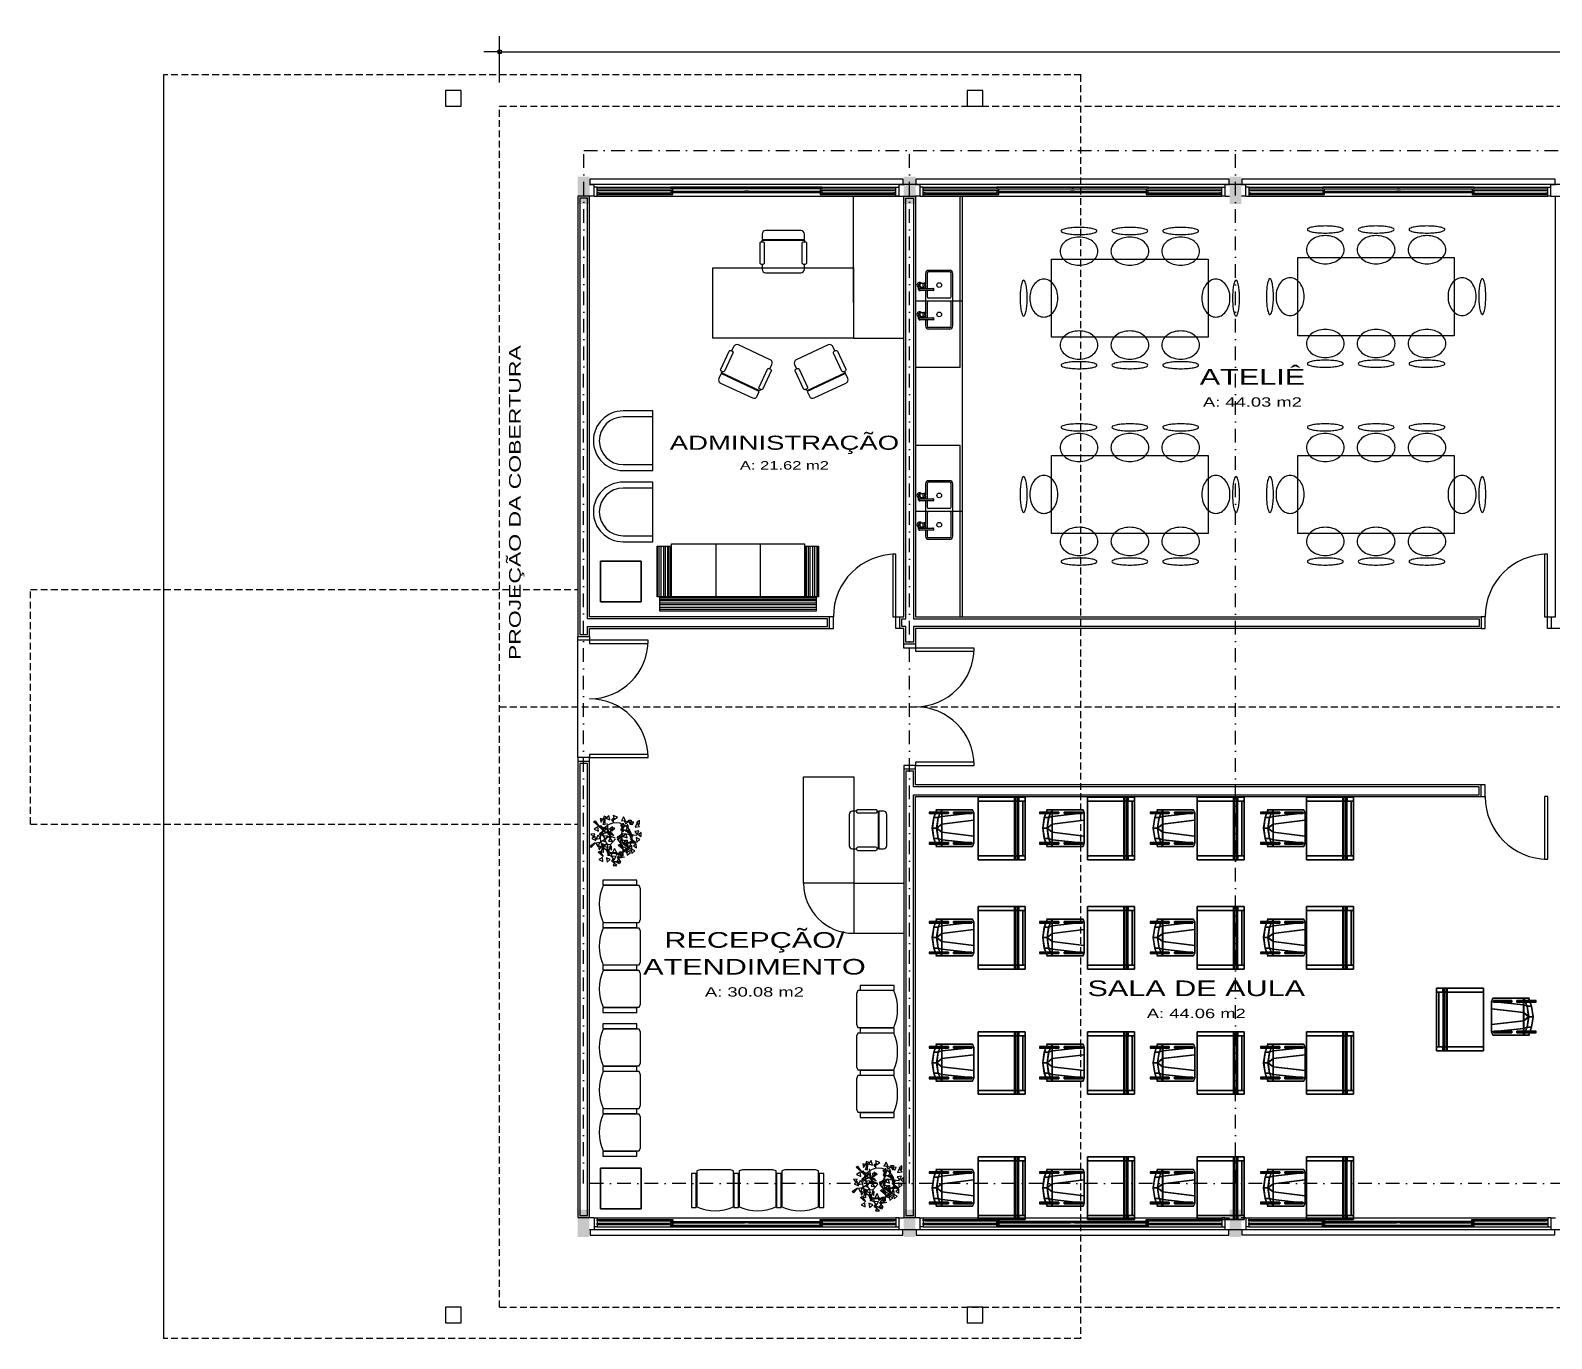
# Model space of a CAD drawing. Extents: x 5924 to 15219, y 2637 to 8140.
# Drawn here: x 6390 to 8335, y 4695 to 6368 of the extents above; entities that cross this region are included whole.
import ezdxf
from ezdxf.enums import TextEntityAlignment as Align

# ---------------------------------------------------------------- set-up
doc = ezdxf.new("R2010")
doc.units = 0
doc.header["$LTSCALE"] = 35
doc.linetypes.add('DASHDOT', pattern=[1, 0.5, -0.25, 0, -0.25])
doc.linetypes.add('HIDDEN', pattern=[0.375, 0.25, -0.125])
doc.layers.get('0').update_dxf_attribs({"linetype": 'CONTINUOUS'})
doc.layers.get('DEFPOINTS').update_dxf_attribs({"linetype": 'CONTINUOUS'})
for name, color, linetype in [('COTA', 13, 'CONTINUOUS'), ('COZ', 1, 'CONTINUOUS'), ('EIXOS', 4, 'DASHDOT'), ('EQUIP', 7, 'CONTINUOUS'), ('ESPECARQ', 2, 'CONTINUOUS'), ('ESQUADRIA', 2, 'CONTINUOUS'), ('ESTRUT', 12, 'CONTINUOUS'), ('GERAL', 7, 'CONTINUOUS'), ('LINVISTA', 13, 'CONTINUOUS'), ('MOBIL', 7, 'CONTINUOUS'), ('MOBIL_I', 13, 'CONTINUOUS'), ('PAREDE', 6, 'CONTINUOUS'), ('PROJECAO', 13, 'HIDDEN'), ('REG200-290', 6, 'CONTINUOUS'), ('REG60-100', 7, 'CONTINUOUS'), ('UNIDADE', 4, 'CONTINUOUS'), ('VEGET', 3, 'CONTINUOUS'), ('VIDRO', 1, 'CONTINUOUS')]:
    doc.layers.add(name, color=color, linetype=linetype)
doc.styles.add('REGUA100', font='arial.ttf', dxfattribs={"width": 1.4})
doc.styles.add('REGUA60', font='arial.ttf', dxfattribs={"width": 1.4})
doc.styles.get("Standard").update_dxf_attribs({"font": 'ISOCP'})
doc.dimstyles.new('ISO-25', dxfattribs={"dimtxt": 2.5, "dimasz": 2.5, "dimexe": 1.25, "dimexo": 0.625, "dimtad": 1, "dimdec": 4, "dimdsep": 46, "dimlunit": 6, "dimtxsty": 'Standard', "dimcen": 2.5, "dimadec": 0, "dimazin": 0, "dimtfac": 1, "dimtdec": 4, "dimtmove": 0, "dimatfit": 3, "dimfxl": 1, "dimtolj": 1, "dimtzin": 0, "dimarcsym": 0})

# ---------------------------------------------------------------- blocks, each defined once
blk = doc.blocks.new('A$C5DBB4351')
at = {"layer": 'ESQUADRIA', "color": 1}
for p, q in [((9, 11.5), (391, 11.5)), ((11.5, 4), (103.2, 4)), ((11.5, 2), (103.2, 2)), ((105.7, 6.5), (197.5, 6.5)), ((105.7, 4.5), (197.5, 4.5)), ((202.5, 6.5), (294.2, 6.5)), ((202.5, 4.5), (294.2, 4.5)), ((296.7, 4), (388.5, 4)), ((296.7, 2), (388.5, 2)), ((9, 0), (391, 0))]:
    blk.add_line(p, q, dxfattribs=at)
at = {"layer": 'ESQUADRIA'}
for points in [[(0, 15), (0, 22), (400, 22), (400, 15)], [(5, 0), (9, 0), (9, 11.5), (5, 11.5)], [(395, 0), (391, 0), (391, 11.5), (395, 11.5)]]:
    blk.add_lwpolyline(points, dxfattribs=at)
for points in [[(9, 7), (105.7, 7), (105.7, 9), (9, 9)], [(9, 2), (11.5, 2), (11.5, 4), (9, 4)], [(103.2, 9.5), (200, 9.5), (200, 11.5), (103.2, 11.5)], [(103.2, 4.5), (105.7, 4.5), (105.7, 6.5), (103.2, 6.5)], [(105.7, 4), (103.2, 4), (103.2, 2), (105.7, 2)], [(200, 6.5), (197.5, 6.5), (197.5, 4.5), (200, 4.5)], [(200, 9.5), (296.7, 9.5), (296.7, 11.5), (200, 11.5)], [(200, 4.5), (202.5, 4.5), (202.5, 6.5), (200, 6.5)], [(294.2, 7), (391, 7), (391, 9), (294.2, 9)], [(296.7, 6.5), (294.2, 6.5), (294.2, 4.5), (296.7, 4.5)], [(294.2, 2), (296.7, 2), (296.7, 4), (294.2, 4)], [(391, 4), (388.5, 4), (388.5, 2), (391, 2)]]:
    blk.add_lwpolyline(points, close=True, dxfattribs=at)
at = {"layer": 'PAREDE'}
for p, q in [((5, 0), (5, 15)), ((395, 0), (395, 15))]:
    blk.add_line(p, q, dxfattribs=at)
at = {"layer": 'VIDRO'}
for p, q in [((11.5, 3), (103.2, 3)), ((105.7, 5.5), (197.5, 5.5)), ((202.5, 5.5), (294.2, 5.5)), ((296.7, 3), (388.5, 3))]:
    blk.add_line(p, q, dxfattribs=at)
blk = doc.blocks.new('A$C2283737F')
at = {"layer": 'PAREDE'}
for p, q in [((0, 15), (5.8, 15)), ((5.8, 0), (0, 0)), ((395.8, 0), (401.7, 0)), ((395.9, 15), (401.7, 15))]:
    blk.add_line(p, q, dxfattribs=at)
at = {"layer": 'ESPECARQ'}
blk.add_blockref('A$C5DBB4351', (0.8, 0), dxfattribs=at)
blk = doc.blocks.new('COTAPT')
at = {"color": 0, "linetype": 'ByBlock'}
blk.add_line((0, 0), (200, 0), dxfattribs=at)
at = {"color": 6, "linetype": 'ByBlock'}
blk.add_lwpolyline([(-20, 20), (20, 20), (20, -20), (-20, -20)], close=True, dxfattribs=at)
blk = doc.blocks.new('*D8')
at = {"color": 0, "linetype": 'ByBlock'}
for p, q in [((8741.1, 6300.9), (8741.1, 6360.3)), ((13123.2, 6300.5), (13123.2, 6360.3)), ((8741.2, 6340.3), (13123.1, 6340.3))]:
    blk.add_line(p, q, dxfattribs=at)
at = {"layer": 'DEFPOINTS', "color": 0, "linetype": 'ByBlock'}
for p in [(13123.2, 6340.3), (8741.1, 6270.9), (13123.2, 6270.5)]:
    blk.add_point(p, dxfattribs=at)
at = {"color": 0, "linetype": 'ByBlock', "xscale": 0.1, "yscale": 0.1, "zscale": 0.1, "rotation": 180}
blk.add_blockref('COTAPT', (8741.1, 6340.3), dxfattribs=at)
at = {"color": 0, "linetype": 'ByBlock', "xscale": 0.1, "yscale": 0.1, "zscale": 0.1}
blk.add_blockref('COTAPT', (13123.2, 6340.3), dxfattribs=at)
at = {"color": 2, "linetype": 'ByBlock', "insert": (10932.2, 6357.9), "char_height": 15, "attachment_point": 5, "style": 'REGUA60'}
blk.add_mtext('\\A1;4.382', dxfattribs=at)
blk = doc.blocks.new('MEBAS4_3')
at = {"color": 252}
mesh = blk.add_polyface(dxfattribs=at)
corners = [(5, -60, 69), (0, -60, 69), (0, -8, 67), (5, -8, 67), (5, -8, 71), (5, -60, 71), (0, -60, 71), (0, -8, 71), (0, -60), (5, -60), (5, -60, 2), (0, -60, 2), (5, -8), (5, -8, 4), (0, -8), (0, -8, 4), (5, 0), (5, 0, 71), (0, 0), (0, 0, 71)]
mesh.append_faces([[corners[k] for k in face] for face in [(0, 1, 2, 3), (4, 5, 0, 3), (6, 7, 2, 1), (5, 6, 1, 0), (8, 9, 10, 11), (9, 12, 13, 10), (14, 8, 11, 15), (15, 13, 3, 2), (12, 16, 17, 4), (16, 18, 19, 17), (18, 14, 7, 19), (11, 10, 13, 15)]], dxfattribs={"color": 252})
blk = doc.blocks.new('MEESC6F3')
for points in [[(75, 0, 35.5), (5, 0, 35.5), (5, 0, 71), (75, 0, 71)], [(5, -3, 35.5), (75, -3, 35.5), (75, -3, 71), (5, -3, 71)]]:
    blk.add_3dface(points)
for p in [(0, 0), (75, 0)]:
    blk.add_blockref('MEBAS4_3', p)
at = {"color": 0}
mesh = blk.add_polyface(dxfattribs=at)
corners = [(0, -60, 74), (80, -60, 74), (80, 0, 74), (0, 0, 74), (0, -60, 71), (80, -60, 71), (80, 0, 71), (0, 0, 71)]
mesh.append_faces([[corners[k] for k in face] for face in [(0, 1, 2, 3), (4, 5, 1, 0), (5, 6, 2, 1), (6, 7, 3, 2), (7, 4, 0, 3)]], dxfattribs={"color": 0})
at = {"color": 252}
mesh = blk.add_polyface(dxfattribs=at)
corners = [(0, -13.6, 13.2), (0, -12.3, 15.3), (0, -9.8, 15.3), (0, -12.3, 11), (0, -8.6, 13.1), (0, -9.8, 11), (80, -9.8, 15.3), (80, -12.3, 15.3), (80, -13.6, 13.2), (80, -12.3, 11), (80, -9.8, 11), (80, -8.6, 13.1)]
mesh.append_faces([[corners[k] for k in face] for face in [(2, 1, 7, 6), (1, 0, 8, 7), (0, 3, 9, 8), (3, 5, 10, 9), (5, 4, 11, 10), (4, 2, 6, 11)]], dxfattribs={"color": 252})
mesh.append_faces([[corners[k] for k in face] for face in [(6, 9, 10, 11)]], dxfattribs={"vtx0": -1, "color": 252})
mesh.append_faces([[corners[k] for k in face] for face in [(6, 8, 9)]], dxfattribs={"vtx0": -1, "vtx2": -1, "color": 252})
mesh.append_faces([[corners[k] for k in face] for face in [(3, 0, 2)]], dxfattribs={"vtx1": -1, "vtx2": -1, "color": 252})
mesh.append_faces([[corners[k] for k in face] for face in [(0, 1, 2), (4, 5, 3, 2), (6, 7, 8)]], dxfattribs={"vtx2": -1, "color": 252})
blk = doc.blocks.new('MEAB___3')
at = {"color": 0}
mesh = blk.add_polyface(dxfattribs=at)
corners = [(-23.5, 46.7, 81.8), (-23.5, 42.5, 43.6), (-23.5, 39.2, 47), (-23.5, 45.7, 82), (23.5, 42.6, 43.6), (23.5, 46.7, 81.8), (23.5, 45.7, 82), (23.5, 39.2, 47), (-23.5, -0.2, 45), (-23.5, -0.2, 47), (-19.5, -1.7, 45), (19.5, -1.7, 45), (19.5, -1.7, 47), (-19.5, -1.7, 47), (23.5, -0.2, 45), (23.5, -0.2, 47), (-15, 39.2, 41.1), (-13.5, 43.7, 46.3), (-5.2, 39.2, 38.1), (0, 45.7, 46), (5.2, 39.2, 38.1), (15, 39.2, 41.1), (13.5, 43.7, 46.3), (-10.2, -1.7, 47), (10.2, -1.7, 47), (-13.5, 49.3, 81.3), (0, 51.3, 81), (13.5, 49.3, 81.3), (23.5, 39.4, 46), (15, 39.4, 40.1), (13.5, 43.9, 45.3), (5.2, 39.4, 37.1), (0, 45.9, 45), (-5.2, 39.4, 37.1), (-15, 39.4, 40.1), (-13.5, 43.9, 45.3), (-23.5, 39.4, 46), (23.5, 0, 46), (19.5, -1.5, 46), (10.2, -1.5, 46), (-10.2, -1.5, 46), (-19.5, -1.5, 46), (-23.5, 0, 46), (23.5, 45.9, 81), (13.5, 49.5, 80.3), (0, 51.5, 80), (-13.5, 49.5, 80.3), (-23.5, 45.9, 81)]
mesh.append_faces([[corners[k] for k in face] for face in [(46, 35, 36, 47)]], dxfattribs={"vtx0": -1, "vtx1": -1, "color": 0})
mesh.append_faces([[corners[k] for k in face] for face in [(2, 16, 17), (22, 21, 7), (3, 2, 17, 25), (25, 17, 19, 26), (26, 19, 22, 27), (27, 22, 7, 6), (28, 29, 30), (35, 34, 36), (44, 30, 32, 45), (45, 32, 35, 46)]], dxfattribs={"vtx0": -1, "vtx1": -1, "vtx2": -1, "color": 0})
mesh.append_faces([[corners[k] for k in face] for face in [(17, 16, 18, 19), (19, 18, 20, 19), (19, 20, 21, 22), (30, 29, 31, 32), (32, 31, 33, 32), (32, 33, 34, 35), (37, 38, 29, 28), (38, 39, 31, 29), (39, 40, 33, 31), (40, 41, 34, 33), (41, 42, 36, 34)]], dxfattribs={"vtx0": -1, "vtx1": -1, "vtx2": -1, "vtx3": -1, "color": 0})
mesh.append_faces([[corners[k] for k in face] for face in [(0, 1, 2, 3), (14, 4, 7, 15), (8, 10, 13, 9)]], dxfattribs={"vtx1": -1, "color": 0})
mesh.append_faces([[corners[k] for k in face] for face in [(9, 13, 16, 2), (43, 28, 30, 44)]], dxfattribs={"vtx1": -1, "vtx2": -1, "color": 0})
mesh.append_faces([[corners[k] for k in face] for face in [(13, 23, 18, 16), (23, 24, 20, 18), (24, 12, 21, 20)]], dxfattribs={"vtx1": -1, "vtx2": -1, "vtx3": -1, "color": 0})
mesh.append_faces([[corners[k] for k in face] for face in [(10, 11, 12, 13)]], dxfattribs={"vtx1": -1, "vtx3": -1, "color": 0})
mesh.append_faces([[corners[k] for k in face] for face in [(12, 15, 7, 21)]], dxfattribs={"vtx2": -1, "vtx3": -1, "color": 0})
mesh.append_faces([[corners[k] for k in face] for face in [(4, 5, 6, 7), (1, 8, 9, 2), (11, 14, 15, 12)]], dxfattribs={"vtx3": -1, "color": 0})
blk = doc.blocks.new('MECAD1_3')
at = {"color": 0}
blk.add_blockref('MEAB___3', (0, 0), dxfattribs=at)
at = {"color": 252}
mesh = blk.add_polyface(dxfattribs=at)
corners = [(-18.5, 55.4, 0.4), (-18.5, 53.6, -0.4), (-20.5, 53.6, -0.4), (-20.5, 55.4, 0.4), (-18.5, 33.2, 34.2), (-18.5, 31.3, 33.6), (-20.5, 31.3, 33.6), (-20.5, 33.2, 34.2), (-18.5, 32.9, 36.9), (-18.5, 30.8, 37.4), (-20.5, 30.8, 37.4), (-20.5, 32.9, 36.9), (-18.5, 34.3, 39.2), (-18.5, 33, 40.8), (-20.5, 33, 40.8), (-20.5, 34.3, 39.2), (-18.5, 36.9, 40.1), (-18.5, 36.6, 42.1), (-20.5, 36.6, 42.1), (-20.5, 36.9, 40.1), (-18.5, 40.7, 40.1), (-18.5, 40.7, 42.1), (-20.5, 40.7, 42.1), (-20.5, 40.7, 40.1)]
mesh.append_faces([[corners[k] for k in face] for face in [(0, 4, 5, 1), (1, 5, 6, 2), (2, 6, 7, 3), (3, 7, 4, 0)]], dxfattribs={"vtx1": -1, "color": 252})
mesh.append_faces([[corners[k] for k in face] for face in [(4, 8, 9, 5), (5, 9, 10, 6), (6, 10, 11, 7), (7, 11, 8, 4), (8, 12, 13, 9), (9, 13, 14, 10), (10, 14, 15, 11), (11, 15, 12, 8), (12, 16, 17, 13), (13, 17, 18, 14), (14, 18, 19, 15), (15, 19, 16, 12)]], dxfattribs={"vtx1": -1, "vtx3": -1, "color": 252})
mesh.append_faces([[corners[k] for k in face] for face in [(16, 20, 21, 17), (17, 21, 22, 18), (18, 22, 23, 19), (19, 23, 20, 16)]], dxfattribs={"vtx3": -1, "color": 252})
mesh = blk.add_polyface(dxfattribs=at)
corners = [(20.5, 55.4, 0.4), (20.5, 53.6, -0.4), (18.5, 53.6, -0.4), (18.5, 55.4, 0.4), (20.5, 33.2, 34.2), (20.5, 31.3, 33.6), (18.5, 31.3, 33.6), (18.5, 33.2, 34.2), (20.5, 32.9, 36.9), (20.5, 30.8, 37.4), (18.5, 30.8, 37.4), (18.5, 32.9, 36.9), (20.5, 34.3, 39.2), (20.5, 33, 40.8), (18.5, 33, 40.8), (18.5, 34.3, 39.2), (20.5, 36.9, 40.1), (20.5, 36.6, 42.1), (18.5, 36.6, 42.1), (18.5, 36.9, 40.1), (20.5, 40.7, 40.1), (20.5, 40.7, 42.1), (18.5, 40.7, 42.1), (18.5, 40.7, 40.1)]
mesh.append_faces([[corners[k] for k in face] for face in [(0, 4, 5, 1), (1, 5, 6, 2), (2, 6, 7, 3), (3, 7, 4, 0)]], dxfattribs={"vtx1": -1, "color": 252})
mesh.append_faces([[corners[k] for k in face] for face in [(4, 8, 9, 5), (5, 9, 10, 6), (6, 10, 11, 7), (7, 11, 8, 4), (8, 12, 13, 9), (9, 13, 14, 10), (10, 14, 15, 11), (11, 15, 12, 8), (12, 16, 17, 13), (13, 17, 18, 14), (14, 18, 19, 15), (15, 19, 16, 12)]], dxfattribs={"vtx1": -1, "vtx3": -1, "color": 252})
mesh.append_faces([[corners[k] for k in face] for face in [(16, 20, 21, 17), (17, 21, 22, 18), (18, 22, 23, 19), (19, 23, 20, 16)]], dxfattribs={"vtx3": -1, "color": 252})
mesh = blk.add_polyface(dxfattribs=at)
corners = [(-18.5, 2.4, -0.5), (-18.5, 0.7, 0.5), (-20.5, 0.7, 0.5), (-20.5, 2.4, -0.5), (-18.5, 23.4, 32.6), (-18.5, 21.5, 33.3), (-20.5, 21.5, 33.3), (-20.5, 23.4, 32.6), (-18.5, 24.1, 36.3), (-18.5, 22, 36), (-20.5, 22, 36), (-20.5, 24.1, 36.3), (-18.5, 22.4, 39.8), (-18.5, 20.9, 38.3), (-20.5, 20.9, 38.3), (-20.5, 22.4, 39.8), (-18.5, 19, 41.4), (-18.5, 18.4, 39.5), (-20.5, 18.4, 39.5), (-20.5, 19, 41.4), (-18.5, 13.8, 42.1), (-18.5, 13.6, 40.1), (-20.5, 13.6, 40.1), (-20.5, 13.8, 42.1)]
mesh.append_faces([[corners[k] for k in face] for face in [(0, 4, 5, 1), (1, 5, 6, 2), (2, 6, 7, 3), (3, 7, 4, 0)]], dxfattribs={"vtx1": -1, "color": 252})
mesh.append_faces([[corners[k] for k in face] for face in [(4, 8, 9, 5), (5, 9, 10, 6), (6, 10, 11, 7), (7, 11, 8, 4), (8, 12, 13, 9), (9, 13, 14, 10), (10, 14, 15, 11), (11, 15, 12, 8), (12, 16, 17, 13), (13, 17, 18, 14), (14, 18, 19, 15), (15, 19, 16, 12)]], dxfattribs={"vtx1": -1, "vtx3": -1, "color": 252})
mesh.append_faces([[corners[k] for k in face] for face in [(16, 20, 21, 17), (17, 21, 22, 18), (18, 22, 23, 19), (19, 23, 20, 16)]], dxfattribs={"vtx3": -1, "color": 252})
mesh = blk.add_polyface(dxfattribs=at)
corners = [(20.5, 2.4, -0.5), (20.5, 0.7, 0.5), (18.5, 0.7, 0.5), (18.5, 2.4, -0.5), (20.5, 23.4, 32.6), (20.5, 21.5, 33.3), (18.5, 21.5, 33.3), (18.5, 23.4, 32.6), (20.5, 24.1, 36.3), (20.5, 22, 36), (18.5, 22, 36), (18.5, 24.1, 36.3), (20.5, 22.4, 39.8), (20.5, 20.9, 38.3), (18.5, 20.9, 38.3), (18.5, 22.4, 39.8), (20.5, 19, 41.4), (20.5, 18.4, 39.5), (18.5, 18.4, 39.5), (18.5, 19, 41.4), (20.5, 13.8, 42.1), (20.5, 13.6, 40.1), (18.5, 13.6, 40.1), (18.5, 13.8, 42.1)]
mesh.append_faces([[corners[k] for k in face] for face in [(0, 4, 5, 1), (1, 5, 6, 2), (2, 6, 7, 3), (3, 7, 4, 0)]], dxfattribs={"vtx1": -1, "color": 252})
mesh.append_faces([[corners[k] for k in face] for face in [(4, 8, 9, 5), (5, 9, 10, 6), (6, 10, 11, 7), (7, 11, 8, 4), (8, 12, 13, 9), (9, 13, 14, 10), (10, 14, 15, 11), (11, 15, 12, 8), (12, 16, 17, 13), (13, 17, 18, 14), (14, 18, 19, 15), (15, 19, 16, 12)]], dxfattribs={"vtx1": -1, "vtx3": -1, "color": 252})
mesh.append_faces([[corners[k] for k in face] for face in [(16, 20, 21, 17), (17, 21, 22, 18), (18, 22, 23, 19), (19, 23, 20, 16)]], dxfattribs={"vtx3": -1, "color": 252})
blk = doc.blocks.new('M-CADFUN')
for points in [[(0, 0.303, 0.020325), (-0.094, 0.299, 0.028236), (-0.162, 0.29, 0.062357), (-0.221, 0.271, 0.289583), (-0.229, 0.258, 0.289583), (-0.221, 0.246, 0.062357), (-0.162, 0.226, 0.028236), (-0.094, 0.217, 0.020325), (0, 0.213, 0.020325), (0.094, 0.217, 0.028236), (0.162, 0.226, 0.062357), (0.221, 0.246, 0.289583), (0.229, 0.258, 0.289583), (0.221, 0.271, 0.062357), (0.162, 0.29, 0.028236), (0.094, 0.299, 0.020325)], [(0, 0.18, 0.074769), (-0.096, 0.166, 0.08531), (-0.171, 0.127, 0.106203), (-0.225, 0.066, 0.127849), (-0.242, 0, 0.127849), (-0.225, -0.066, 0.106203), (-0.171, -0.127, 0.08531), (-0.096, -0.166, 0.074769), (0, -0.18, 0.074769), (0.096, -0.166, 0.08531), (0.171, -0.127, 0.106203), (0.225, -0.066, 0.127849), (0.242, 0, 0.127849), (0.225, 0.066, 0.106203), (0.171, 0.127, 0.08531), (0.096, 0.166, 0.074769)]]:
    blk.add_lwpolyline(points, format="xyb", close=True)
blk = doc.blocks.new('MREU2X15')
blk.add_lwpolyline([(-1, -0.5), (-1, 0.5), (1, 0.5), (1, -0.5)], close=True)
for p in [(-0.65, 0.6), (0, 0.6), (0.65, 0.6)]:
    blk.add_blockref('M-CADFUN', p)
for p, rotation in [((-1.1, 0), 90), ((1.1, 0), 270), ((-0.65, -0.6), 180), ((0, -0.6), 180), ((0.65, -0.6), 180)]:
    blk.add_blockref('M-CADFUN', p, dxfattribs=dict(rotation=rotation))
blk = doc.blocks.new('PIA-D-PL')
at = {"layer": 'COZ'}
for p, q in [((0.051, 0.205), (0.058, 0.205)), ((0.071, 0.212), (0.108, 0.212)), ((0.125, 0.335), (0.125, 0.195)), ((0.145, 0.335), (0.145, 0.142)), ((0.435, 0.375), (0.165, 0.375)), ((0.435, 0.355), (0.165, 0.355)), ((0.455, 0.04), (0.455, 0.335)), ((0.475, -0.335), (0.475, 0.335)), ((0.036, 0.132), (0.036, 0.176)), ((0.051, 0.17), (0.058, 0.17)), ((0.051, 0.142), (0.221, 0.142)), ((0.051, 0.122), (0.221, 0.122)), ((0.066, 0.142), (0.066, 0.163)), ((0.071, 0.162), (0.108, 0.162)), ((0.125, 0.18), (0.125, 0.142)), ((0.125, 0.122), (0.125, -0.18)), ((0.145, 0.122), (0.145, 0.04)), ((0.435, 0.02), (0.165, 0.02)), ((0.051, -0.17), (0.058, -0.17)), ((0.071, -0.163), (0.108, -0.163)), ((0.145, -0.04), (0.145, -0.233)), ((0.435, -0.02), (0.165, -0.02)), ((0.455, -0.335), (0.455, -0.04)), ((0.036, -0.243), (0.036, -0.199)), ((0.051, -0.205), (0.058, -0.205)), ((0.051, -0.233), (0.221, -0.233)), ((0.051, -0.253), (0.221, -0.253)), ((0.066, -0.233), (0.066, -0.212)), ((0.071, -0.213), (0.108, -0.213)), ((0.125, -0.195), (0.125, -0.233)), ((0.125, -0.253), (0.125, -0.335)), ((0.145, -0.253), (0.145, -0.335)), ((0.435, -0.355), (0.165, -0.355)), ((0.435, -0.375), (0.165, -0.375))]:
    blk.add_line(p, q, dxfattribs=at)
for points in [[(0.071, 0.212, 0.133256), (0.064, 0.211, 0.106756), (0.058, 0.205, 0.082828), (0.054, 0.197, 0.071352), (0.053, 0.187, 0.071352), (0.054, 0.178, 0.082828), (0.058, 0.17, 0.106756), (0.064, 0.164, 0.133256), (0.071, 0.162, 0.133256)], [(0.071, -0.163, 0.133256), (0.064, -0.164, 0.106756), (0.058, -0.17, 0.082828), (0.054, -0.178, 0.071352), (0.053, -0.188, 0.071352), (0.054, -0.197, 0.082828), (0.058, -0.205, 0.106756), (0.064, -0.211, 0.133256), (0.071, -0.213, 0.133256)]]:
    blk.add_lwpolyline(points, format="xyb", dxfattribs=at)
for points in [[(0.108, 0.162, 0.133256), (0.115, 0.164, 0.106756), (0.121, 0.17, 0.082828), (0.124, 0.178, 0.071352), (0.126, 0.187, 0.071352), (0.124, 0.197, 0.082828), (0.121, 0.205, 0.106756), (0.115, 0.211, 0.133256), (0.108, 0.212, 0.133256), (0.102, 0.211, 0.106756), (0.096, 0.205, 0.082828), (0.092, 0.197, 0.071352), (0.09, 0.187, 0.071352), (0.092, 0.178, 0.082828), (0.096, 0.17, 0.106756), (0.102, 0.164, 0.133256)], [(0.116, 0.195, 0.133256), (0.114, 0.194, 0.106756), (0.112, 0.193, 0.082828), (0.111, 0.19, 0.071352), (0.11, 0.187, 0.071352), (0.111, 0.185, 0.082828), (0.112, 0.182, 0.106756), (0.114, 0.181, 0.133256), (0.116, 0.18, 0.133256), (0.118, 0.181, 0.106756), (0.119, 0.182, 0.082828), (0.12, 0.185, 0.071352), (0.121, 0.187, 0.071352), (0.12, 0.19, 0.082828), (0.119, 0.193, 0.106756), (0.118, 0.194, 0.133256)], [(0.108, -0.213, 0.133256), (0.115, -0.211, 0.106756), (0.121, -0.205, 0.082828), (0.124, -0.197, 0.071352), (0.126, -0.188, 0.071352), (0.124, -0.178, 0.082828), (0.121, -0.17, 0.106756), (0.115, -0.164, 0.133256), (0.108, -0.163, 0.133256), (0.102, -0.164, 0.106756), (0.096, -0.17, 0.082828), (0.092, -0.178, 0.071352), (0.09, -0.188, 0.071352), (0.092, -0.197, 0.082828), (0.096, -0.205, 0.106756), (0.102, -0.211, 0.133256)], [(0.116, -0.18, 0.133256), (0.114, -0.181, 0.106756), (0.112, -0.182, 0.082828), (0.111, -0.185, 0.071352), (0.11, -0.188, 0.071352), (0.111, -0.19, 0.082828), (0.112, -0.193, 0.106756), (0.114, -0.194, 0.133256), (0.116, -0.195, 0.133256), (0.118, -0.194, 0.106756), (0.119, -0.193, 0.082828), (0.12, -0.19, 0.071352), (0.121, -0.188, 0.071352), (0.12, -0.185, 0.082828), (0.119, -0.182, 0.106756), (0.118, -0.181, 0.133256)]]:
    blk.add_lwpolyline(points, format="xyb", close=True, dxfattribs=at)
for centre in [(0.3, 0.187), (0.3, -0.188)]:
    blk.add_circle(centre, 0.03, dxfattribs=at)
for centre, radius, start, end in [((0.051, 0.187), 0.035, 45.5847, 244.6231), ((0.051, 0.187), 0.0175, 90, 204.62), ((0.165, 0.335), 0.04, 90, 180), ((0.165, 0.335), 0.02, 90, 180), ((0.435, 0.335), 0.04, 0, 90), ((0.435, 0.335), 0.02, 0, 90), ((0.026, 0.176), 0.01, 0, 24.62), ((0.051, 0.187), 0.0175, 211.0027, 270), ((0.051, 0.132), 0.015, 41.8103, 318.1897), ((0.051, 0.132), 0.01, 90.0002, 270.0002), ((0.051, 0.187), 0.035, 295.3769, 314.4153), ((0.165, 0.04), 0.02, 180, 270), ((0.221, 0.132), 0.0125, 233.1301, 126.8699), ((0.221, 0.132), 0.01, 270.0001, 90.0001), ((0.435, 0.04), 0.02, 270, 360), ((0.051, -0.188), 0.035, 45.5847, 244.6231), ((0.051, -0.188), 0.0175, 90, 204.62), ((0.165, -0.04), 0.02, 90, 180), ((0.435, -0.04), 0.02, 0, 90), ((0.026, -0.199), 0.01, 0, 24.62), ((0.051, -0.188), 0.0175, 211.0027, 270), ((0.051, -0.243), 0.015, 41.8103, 318.1897), ((0.051, -0.243), 0.01, 90.0002, 270.0002), ((0.051, -0.188), 0.035, 295.3769, 314.4153), ((0.165, -0.335), 0.04, 180, 270), ((0.165, -0.335), 0.02, 180, 270), ((0.221, -0.243), 0.0125, 233.1301, 126.8699), ((0.221, -0.243), 0.01, 270.0001, 90.0001), ((0.435, -0.335), 0.04, 270, 0), ((0.435, -0.335), 0.02, 270, 360)]:
    blk.add_arc(centre, radius, start, end, dxfattribs=at)
blk = doc.blocks.new('M-1CADE')
for points in [[(0.3, 0.175), (0.3, 0.25, 0.414214), (0.25, 0.3), (-0.25, 0.3, 0.414214), (-0.3, 0.25), (-0.3, 0.175)], [(-0.3, -0.18), (-0.3, -0.25, 0.414214), (-0.25, -0.3), (0.25, -0.3, 0.414214), (0.3, -0.25), (0.3, -0.18)]]:
    blk.add_lwpolyline(points, format="xyb")
for points in [[(-0.33, -0.161), (-0.33, 0.121, -0.414214), (-0.311, 0.14), (-0.289, 0.14, -0.414214), (-0.27, 0.121), (-0.27, -0.161, -0.414214), (-0.289, -0.18), (-0.311, -0.18, -0.414214)], [(0.27, -0.161), (0.27, 0.121, -0.414214), (0.289, 0.14), (0.311, 0.14, -0.414214), (0.33, 0.121), (0.33, -0.161, -0.414214), (0.311, -0.18), (0.289, -0.18, -0.414214)]]:
    blk.add_lwpolyline(points, format="xyb", close=True)
for points in [[(-0.3, 0.175), (0.3, 0.175)], [(-0.3, 0.14), (-0.3, 0.163), (0.3, 0.163), (0.3, 0.14)]]:
    blk.add_lwpolyline(points)
blk = doc.blocks.new('MESACHEFE')
blk.add_lwpolyline([(-1, 0), (-1, 1), (1, 1), (1, 0)], close=True)
blk.add_blockref('M-1CADE', (0, 1.229))
for p, rotation in [((-0.538, -0.472), 155), ((0.538, -0.472), 205)]:
    blk.add_blockref('M-1CADE', p, dxfattribs=dict(rotation=rotation))
blk = doc.blocks.new('MEAB___2')
at = {"color": 0}
blk.add_lwpolyline([(23.5, 45.9, 0.212503), (-23.5, 45.9), (-23.5, -0.2), (-19.5, -1.7), (19.5, -1.7), (23.5, -0.2)], format="xyb", close=True, dxfattribs=at)
blk = doc.blocks.new('MEBRACO2')
at = {"color": 0}
blk.add_lwpolyline([(3, 15.5), (-3, 15.5), (-3, -28), (3, -28)], close=True, dxfattribs=at)
blk = doc.blocks.new('MECAD7_2')
at = {"color": 0}
for name, p in [('MEBRACO2', (-81.6, 32.7)), ('MEAB___2', (-54.3, 1.7)), ('MEBRACO2', (-27, 32.7)), ('MEAB___2', (0, 1.7)), ('MEBRACO2', (27.3, 32.7)), ('MEAB___2', (54.3, 1.7)), ('MEBRACO2', (81.6, 32.7))]:
    blk.add_blockref(name, p, dxfattribs=at)
blk = doc.blocks.new('MECNX9_3')
at = {"color": 0}
mesh = blk.add_polyface(dxfattribs=at)
corners = [(-52, -52, 74), (0, -52, 74), (0, 0, 74), (-52, 0, 74), (0, 0, 71), (0, -52, 71), (-52, -52, 71), (-52, 0, 71)]
mesh.append_faces([[corners[k] for k in face] for face in [(0, 1, 2, 3), (4, 5, 1, 2), (5, 6, 0, 1), (6, 7, 3, 0), (7, 4, 2, 3)]], dxfattribs={"color": 0})
blk = doc.blocks.new('VGFIC__2')
at = {"color": 0}
blk.add_circle((0, 0), 20, dxfattribs=at)
at = {"layer": 'MOBIL_I'}
for p, q in [((-9.8, 7.7), (-22.1, 4)), ((-8.7, 2.7), (-22.1, -6.8)), ((8, 6.1), (26.3, 3.8)), ((16.8, 5.2), (20.4, -3.7)), ((-7.3, -7.9), (-10.9, -22.4)), ((9.6, -11), (18.6, -16.2))]:
    blk.add_line(p, q, dxfattribs=at)
for points in [[(-26.8, 22.3), (-22.4, 15.4), (-28.9, 21)], [(-19.3, 20.4), (-16.9, 24.3), (-20.3, 25.2)], [(-16.8, 17.6), (-14.4, 25.4), (-14.5, 16.9)], [(-16.6, 24.1), (-12.4, 26.8), (-15.3, 28)], [(-8, 23.5), (-9.5, 29.2), (-13, 25.2)], [(-3.6, 20.2), (-3.5, 25.1), (-6.1, 23.4)], [(1.7, 27), (-3.9, 28.9), (-2.5, 23.8)], [(9.5, 27.2), (6.7, 22), (12, 22.5)], [(15.4, 20.8), (10.5, 21.7), (11.8, 18.9)], [(19.1, 22.9), (18.1, 17.1), (15.8, 22.9)], [(17.5, 20.4), (20.6, 16.9), (22.5, 20.7)], [(29.7, 22.8), (26.1, 19.8), (29.8, 17.9)], [(-32.3, 5.3), (-29.2, 1.8), (-27.3, 5.6)], [(-31.2, -0.4), (-25.9, -2.9), (-26.7, 2.3)], [(-28.1, 11.7), (-22.8, 9.1), (-23.5, 14.4)], [(-25.7, -1.1), (-19.9, -0.1), (-23.5, 3.8)], [(-20.2, 16.2), (-15.8, 9.3), (-22.2, 14.9)], [(-21.4, 5.6), (-16.1, 3.1), (-16.9, 8.4)], [(-18.1, 14), (-17.2, 8.1), (-13.3, 11.7)], [(-10.9, 3.2), (-16.7, 2.6), (-13.4, -1.5)], [(-12.6, 13.3), (-15.4, 8.1), (-10.2, 8.6)], [(-6.8, 6.9), (-11.7, 7.8), (-10.4, 5)], [(-7.8, 3.8), (-9.6, 1.1), (-6.4, 0.7)], [(-2.1, 11.5), (-9.3, 7.4), (-3.3, 13.6)], [(-3.2, 3.4), (-6, 6.9), (-8.8, 5.9)], [(-4.8, 14.4), (-8.4, 11.4), (-4.7, 9.4)], [(2.5, -2.9), (5, 1.1), (1.6, 2)], [(5.1, -5.7), (7.4, 2.2), (7.4, -6.4)], [(5.3, 0.9), (9.4, 3.6), (6.6, 4.7)], [(11.3, 17.1), (5.5, 16.5), (8.8, 12.4)], [(9.2, 8.7), (7.3, 13.2), (5.7, 10.6)], [(15.7, 7.3), (8.3, 11), (16.7, 9.5)], [(13.9, 0.3), (12.4, 6), (8.9, 2)], [(17.4, 10.1), (14.6, 13.9), (12.5, 10.3)], [(14.4, 17.7), (12.6, 15), (15.8, 14.6)], [(16.6, 9), (21.1, 2.1), (14.6, 7.7)], [(26.8, 4.1), (29.1, 9.5), (23.9, 8.6)], [(24.2, 14), (30, 15), (26.3, 18.9)], [(25.4, 0.7), (26.2, -5.1), (30.2, -1.6)], [(32, 7.1), (28.4, 4.1), (32.1, 2.2)], [(-33.7, -10.1), (-26.9, -5.5), (-32.3, -12.1)], [(-23.1, -11), (-20.7, -5.6), (-25.9, -6.5)], [(-21.1, -16.7), (-16.7, -23.6), (-23.1, -18)], [(-21.7, -15), (-19.2, -11), (-22.6, -10.1)], [(-19.1, -17.8), (-16.7, -9.9), (-16.8, -18.5)], [(-18.9, -11.2), (-14.8, -8.5), (-17.6, -7.3)], [(-12.9, -5.2), (-14.9, -0.7), (-16.5, -3.3)], [(-10.3, -11.8), (-11.8, -6.1), (-15.3, -10.1)], [(-10.1, -14.5), (-9.5, -22.7), (-12.5, -14.7)], [(-9.1, -14.8), (-12.1, -13.4), (-11.9, -16.6)], [(-4.8, -3.8), (-7.6, 0), (-9.7, -3.6)], [(-5.7, -18.6), (-9.3, -21.5), (-5.6, -23.5)], [(-5.9, -15.2), (-5.8, -10.2), (-8.4, -11.9)], [(-2, -13), (-4.8, -18.2), (0.5, -17.7)], [(3.9, -19.4), (-1, -18.5), (0.2, -21.3)], [(7.5, -22.9), (4.7, -19.4), (1.9, -20.4)], [(4.5, -7.7), (9, -14.6), (2.5, -8.9)], [(7.6, -17.3), (6.5, -23.1), (4.3, -17.3)], [(8.1, -6.9), (11.3, -3.5), (7.4, -2)], [(10.3, -5.5), (14.7, -12.4), (8.3, -6.8)], [(9.1, -16.1), (14.4, -18.7), (13.6, -13.4)], [(14.1, -2.4), (14.7, -10.6), (11.7, -2.6)], [(13.3, -15.9), (14.2, -21.8), (18.1, -18.2)], [(21, -6.4), (15.1, -6.4), (20.4, -3.1)], [(19.9, -9.5), (16.3, -12.5), (20, -14.4)], [(23.6, -6.9), (18.4, -0.6), (25.5, -5.4)], [(19.1, -13.8), (19.9, -19.6), (23.9, -16.1)], [(25.7, -7.4), (22.1, -10.4), (25.8, -12.3)], [(-22.3, -27.3), (-17, -29.8), (-17.7, -24.6)], [(-12.3, -25), (-11.5, -30.8), (-7.5, -27.3)], [(-0.2, -23.1), (-6.1, -23.6), (-2.7, -27.8)], [(-2.3, -31.5), (-4.2, -27), (-5.9, -29.5)], [(1, -34.9), (-2.5, -31.8), (-4, -35)], [(4.2, -32.8), (-3.2, -29.2), (5.2, -30.7)], [(5.9, -30), (3.1, -26.3), (0.9, -29.9)], [(2.9, -22.5), (1.1, -25.2), (4.3, -25.6)], [(2.5, -23.4), (10.6, -24.2), (2.2, -25.8)]]:
    blk.add_lwpolyline(points, close=True, dxfattribs=at)
for points in [[(-1.4, 0), (-8.6, 3.2), (-11.7, 18.8)], [(0.8, 0.3), (7.2, 5.7), (9.4, 19.4)], [(-1, -1), (-7.3, -7.9), (-19.6, -9.1)], [(1.2, -1), (8.7, -10.5), (8.3, -22.8)]]:
    blk.add_lwpolyline(points, dxfattribs=at)
blk = doc.blocks.new('MBSOF332')
at = {"color": 0}
blk.add_lwpolyline([(100, 86.2), (100, 68), (103.2, 68), (103.2, 3), (85, 3), (85, 0), (-85, 0), (-85, 3), (-103.2, 3), (-103.2, 68), (-100, 68), (-100, 86.2)], close=True, dxfattribs=at)
at = {"layer": 'MOBIL_I'}
for p, q in [((100, 85.8), (-100, 85.8)), ((-100, 84), (100, 84)), ((100, 81.2), (-100, 81.2)), ((-100, 78.2), (100, 78.2)), ((-102.8, 68), (-102.8, 3)), ((-101, 3), (-101, 68)), ((100, 75.4), (-100, 75.4)), ((-100, 72.9), (100, 72.9)), ((100, 70.8), (-100, 70.8)), ((-100, 69.3), (100, 69.3)), ((-100, 68), (-87.8, 68)), ((-98.2, 68), (-98.2, 3)), ((-95.2, 3), (-95.2, 68)), ((-92.4, 68), (-92.4, 3)), ((-89.9, 3), (-89.9, 68)), ((-87.8, 68), (-87.8, 3)), ((-87.8, 68), (87.8, 68)), ((-86.3, 3), (-86.3, 68)), ((-85, 3), (-85, 68)), ((-28.3, 0), (-28.3, 68)), ((28.3, 0), (28.3, 68)), ((85, 68), (85, 3)), ((86.3, 3), (86.3, 68)), ((87.8, 68), (100, 68)), ((87.8, 68), (87.8, 3)), ((89.9, 3), (89.9, 68)), ((92.4, 68), (92.4, 3)), ((95.2, 3), (95.2, 68)), ((98.2, 68), (98.2, 3)), ((101, 3), (101, 68)), ((102.8, 68), (102.8, 3))]:
    blk.add_line(p, q, dxfattribs=at)
blk = doc.blocks.new('CAD-B')
blk.add_lwpolyline([(-0.381, 0.381), (-0.381, 0), (0.381, 0), (0.381, 0.381, 1)], format="xyb", close=True)
blk.add_lwpolyline([(0.3048, 0), (0.3048, 0.381, 1), (-0.3048, 0.381), (-0.3048, 0)], format="xyb")
blk = doc.blocks.new('INDUNI1')
at = {"color": 0, "style": 'REGUA100', "width": 1.4, "flags": 8}
for tag, p in [('NOME1', (0, 0)), ('NOME2', (0, -4.29))]:
    blk.add_attdef(tag, text='', height=2.5, dxfattribs=at).set_placement(p, align=Align.CENTER)
at = {"layer": 'ESPECARQ', "style": 'REGUA60', "width": 1.4}
blk.add_attdef('AREA', text='', height=1.5, dxfattribs=at).set_placement((0, -7.81), align=Align.CENTER)
at = {"layer": 'ESPECARQ', "style": 'REGUA60', "width": 1.4, "flags": 8}
for tag, p in [('PISO', (0, -10.31)), ('REVPAR', (0, -12.81)), ('PEDIR', (0, -15.31))]:
    blk.add_attdef(tag, text='', height=1.5, dxfattribs=at).set_placement(p, align=Align.CENTER)

msp = doc.modelspace()

# ---------------------------------------------------------------- linework, layer by layer
for p, q in [((7442.391, 6155.85), (7506.391, 6155.85)), ((7442.391, 6019.85), (7442.391, 6155.85))]:
    msp.add_line(p, q)
msp.add_lwpolyline([(7378.471, 5413.098), (7442.471, 5413.098), (7442.471, 5277.098), (7378.471, 5277.098)], close=True)
at = {"layer": 'EIXOS'}
for p, q in [((7097.098, 4893.159), (7097.191, 6214.192)), ((7097.098, 4893.159), (7097.191, 6214.192)), ((7097.191, 6214.192), (11264.338, 6213.898)), ((7513.945, 4893.13), (7514.038, 6214.163)), ((7930.645, 4893.101), (7930.738, 6214.134)), ((11264.245, 4892.865), (7097.098, 4893.159))]:
    msp.add_line(p, q, dxfattribs=at)
at = {"layer": 'ESQUADRIA'}
msp.add_line((7496.499, 5617.835), (7501.499, 5617.835), dxfattribs=at)
for points in [[(7492.499, 5697.835), (7492.499, 5617.835), (7496.499, 5617.835), (7496.499, 5697.835)], [(8325.899, 5697.835), (8325.899, 5617.835), (8329.899, 5617.835), (8329.899, 5697.835)], [(7179.651, 5587.829), (7104.651, 5587.835), (7104.65, 5583.835), (7179.65, 5583.829)], [(7596.497, 5577.829), (7521.497, 5577.835), (7521.496, 5573.835), (7596.496, 5573.829)], [(7104.64, 5437.835), (7179.64, 5437.829), (7179.64, 5441.829), (7104.64, 5441.835)], [(7521.486, 5427.835), (7596.486, 5427.829), (7596.486, 5431.829), (7521.486, 5431.835)], [(8329.937, 5307.835), (8329.937, 5387.835), (8325.937, 5387.835), (8325.937, 5307.835)]]:
    msp.add_lwpolyline(points, close=True, dxfattribs=at)
for points in [[(7411.499, 5602.835), (7416.499, 5602.835), (7416.499, 5617.835), (7411.499, 5617.835)], [(7501.499, 5602.835), (7496.499, 5602.835), (7496.499, 5617.835)], [(8244.899, 5602.835), (8249.899, 5602.835), (8249.899, 5617.835), (8244.899, 5617.835)], [(8334.899, 5602.835), (8329.899, 5602.835), (8329.899, 5617.835), (8334.899, 5617.835)], [(7104.651, 5592.835), (7104.651, 5587.835), (7089.651, 5587.836), (7089.651, 5592.836)], [(7521.497, 5582.835), (7521.497, 5577.835), (7506.497, 5577.836), (7506.497, 5582.836)], [(7104.64, 5432.835), (7104.64, 5437.835), (7089.64, 5437.836), (7089.64, 5432.836)], [(7521.486, 5422.835), (7521.486, 5427.835), (7506.486, 5427.836), (7506.486, 5422.836)], [(8244.937, 5387.835), (8249.937, 5387.835), (8249.937, 5402.835), (8244.937, 5402.835)]]:
    msp.add_lwpolyline(points, dxfattribs=at)
at = {"layer": 'ESTRUT'}
for points in [[(7104.693, 6180.851), (7089.693, 6180.852), (7104.69, 6145.851), (7089.69, 6145.852)], [(7521.539, 6180.822), (7506.539, 6180.823), (7521.537, 6145.822), (7506.537, 6145.823)], [(7938.239, 6180.792), (7923.239, 6180.793), (7938.237, 6145.792), (7923.237, 6145.793)], [(7104.599, 4859.818), (7089.599, 4859.819), (7104.597, 4824.818), (7089.597, 4824.819)], [(7521.446, 4859.789), (7506.446, 4859.79), (7521.443, 4824.789), (7506.443, 4824.79)], [(7938.146, 4859.759), (7923.146, 4859.76), (7938.143, 4824.759), (7923.143, 4824.76)]]:
    msp.add_solid(points, dxfattribs=at)
at = {"layer": 'GERAL'}
msp.add_line((6559.693, 6310.817), (6559.693, 4694.783), dxfattribs=at)
for points in [[(6920.49, 6270.817), (6940.537, 6270.817), (6940.537, 6290.817), (6920.537, 6290.817), (6920.537, 6270.817)], [(7587.426, 6270.817), (7607.472, 6270.817), (7607.472, 6290.817), (7587.472, 6290.817), (7587.472, 6270.817)], [(6920.444, 4714.783), (6940.49, 4714.783), (6940.49, 4734.783), (6920.49, 4734.783), (6920.49, 4714.783)], [(7587.419, 4714.783), (7607.465, 4714.783), (7607.465, 4734.783), (7587.465, 4734.783), (7587.465, 4714.783)]]:
    msp.add_lwpolyline(points, dxfattribs=at)
at = {"layer": 'LINVISTA'}
for p, q in [((7578.522, 5936.824), (7578.537, 6155.818)), ((7581.499, 5617.83), (7581.537, 6155.818)), ((7578.522, 5936.824), (7521.522, 5936.828)), ((7578.515, 5836.824), (7521.515, 5836.828)), ((7578.499, 5617.831), (7578.515, 5836.824)), ((7089.64, 5437.836), (7089.651, 5587.836))]:
    msp.add_line(p, q, dxfattribs=at)
for points in [[(7411.499, 5602.835), (7411.499, 5617.835), (7104.653, 5617.835), (7104.691, 6155.851), (7089.691, 6155.852), (7089.651, 5592.836), (7104.651, 5592.835), (7104.652, 5602.835)], [(8334.899, 5602.835), (8334.899, 5617.835), (8339.899, 5617.835), (8339.937, 6155.764), (8354.937, 6155.763), (8354.899, 5617.835), (9078.299, 5617.835), (9078.299, 5602.835)], [(7089.64, 5432.836), (7089.599, 4849.819), (7104.599, 4849.818), (7104.64, 5432.835)], [(7521.486, 5422.835), (7506.486, 5422.836), (7506.445, 4849.79), (7521.445, 4849.789), (7521.483, 5387.835), (8244.937, 5387.835), (8244.937, 5402.835), (7521.484, 5402.835)]]:
    msp.add_lwpolyline(points, close=True, dxfattribs=at)
msp.add_lwpolyline([(7501.499, 5602.835), (7501.499, 5617.835), (7506.499, 5617.835), (7506.537, 6155.823), (7521.537, 6155.822), (7521.499, 5617.835), (8244.899, 5617.835), (8244.899, 5602.835), (7521.498, 5602.835), (7521.497, 5582.835), (7506.497, 5582.836), (7506.498, 5602.835), (7501.499, 5602.835)], dxfattribs=at)
at = {"layer": 'MOBIL'}
for p, q in [((7442.391, 5974.14), (7506.525, 5974.136)), ((7442.471, 5277.098), (7378.471, 5277.098)), ((7442.471, 5277.098), (7442.471, 5213.098)), ((7442.471, 5277.098), (7506.475, 5277.094)), ((7442.471, 5213.098), (7506.471, 5213.094))]:
    msp.add_line(p, q, dxfattribs=at)
msp.add_arc((7442.471, 5277.098), 64, 180, 270, dxfattribs=at)
at = {"layer": 'MOBIL_I'}
for centre, radius, start, end in [((7496.499, 5617.835), 80, 90, 180), ((8329.899, 5617.835), 80, 90, 180), ((7104.651, 5587.835), 75, 269.995954, 359.995954), ((7521.497, 5577.835), 75, 269.995954, 359.995954), ((7104.64, 5437.835), 75, 359.995954, 89.995954), ((7521.486, 5427.835), 75, 359.995954, 89.995954), ((8329.937, 5387.835), 80, 180, 270)]:
    msp.add_arc(centre, radius, start, end, dxfattribs=at)
at = {"layer": 'PAREDE'}
for p, q in [((11256.839, 6170.586), (7105.541, 6170.851)), ((7104.6, 4834.176), (11256.746, 4834.468))]:
    msp.add_line(p, q, dxfattribs=at)
for points in [[(7408.999, 5605.335), (7408.999, 5615.335), (7102.153, 5615.335), (7102.191, 6153.351), (7092.191, 6153.352), (7092.151, 5595.336), (7102.151, 5595.335), (7102.152, 5605.335)], [(7503.999, 5605.335), (7503.999, 5615.335), (7508.999, 5615.335), (7509.037, 6153.323), (7519.037, 6153.322), (7518.999, 5615.335), (8242.399, 5615.335), (8242.399, 5605.335), (7518.999, 5605.335), (7518.997, 5585.335), (7508.997, 5585.336), (7508.999, 5605.335)], [(7092.14, 5430.336), (7092.099, 4852.319), (7102.099, 4852.318), (7102.14, 5430.335)], [(7518.986, 5420.335), (7508.986, 5420.336), (7508.945, 4852.29), (7518.945, 4852.289), (7518.983, 5390.335), (8242.437, 5390.335), (8242.437, 5400.335), (7518.984, 5400.335)]]:
    msp.add_lwpolyline(points, close=True, dxfattribs=at)
at = {"layer": 'PROJECAO'}
for p, q in [((7733.373, 6310.817), (6559.693, 6310.817)), ((7732.603, 6310.817), (7732.603, 4694.783)), ((6989.591, 4734.826), (6989.699, 6270.859)), ((6989.699, 6270.859), (11371.846, 6270.55)), ((6389.693, 5652.788), (7089.635, 5652.836)), ((6389.693, 5352.788), (6389.693, 5652.788)), ((6989.645, 5502.829), (11371.791, 5502.52)), ((6389.693, 5352.788), (7089.655, 5352.836)), ((6989.591, 4734.826), (11371.737, 4734.517)), ((7733.373, 4694.783), (6559.693, 4694.783))]:
    msp.add_line(p, q, dxfattribs=at)
at = {"layer": 'REG200-290'}
for p, q in [((7581.528, 6021.321), (7521.528, 6021.325)), ((7581.509, 5752.327), (7521.509, 5752.331))]:
    msp.add_line(p, q, dxfattribs=at)

# ---------------------------------------------------------------- block references
at = {"xscale": 80, "yscale": 80, "zscale": 80, "rotation": 270}
msp.add_blockref('M-1CADE', (7460.782, 5345.098), dxfattribs=at)
at = {"layer": 'EQUIP', "xscale": 100, "yscale": 100, "zscale": 100, "rotation": 180}
for p in [(7795.637, 6025.388), (8110.521, 6027.305), (7795.637, 5774.308), (8110.521, 5774.308)]:
    msp.add_blockref('MREU2X15', p, dxfattribs=at)
at = {"layer": 'ESPECARQ'}
for p in [(7104.691, 6155.85), (7521.537, 6155.821), (7938.237, 6155.792)]:
    msp.add_blockref('A$C2283737F', p, dxfattribs=at)
at = {"layer": 'ESPECARQ', "xscale": -1, "rotation": 180}
for p in [(7104.599, 4849.204), (7521.445, 4849.234), (7938.145, 4849.262)]:
    msp.add_blockref('A$C2283737F', p, dxfattribs=at)
at = {"layer": 'MOBIL', "xscale": 90, "yscale": 90, "zscale": 90}
msp.add_blockref('MESACHEFE', (7352.391, 5974.14), dxfattribs=at)
at = {"layer": 'MOBIL', "xscale": 100, "yscale": 100, "zscale": 100, "rotation": 90}
for p in [(7185.783, 5842.944), (7185.783, 5751.958)]:
    msp.add_blockref('CAD-B', p, dxfattribs=at)
at = {"layer": 'MOBIL'}
for name, p, rotation in [('MBSOF332', (7294.419, 5711.178), 180), ('MECAD1_3', (7594.405, 5347.623), 89.99999999999999), ('MEESC6F3', (7661.67, 5387.143), 270), ('MECAD1_3', (7735.635, 5347.623), 89.99999999999999), ('MEESC6F3', (7801.67, 5387.143), 270), ('MECAD1_3', (7876.865, 5347.623), 89.99999999999999), ('MEESC6F3', (7941.67, 5387.143), 270), ('MECAD1_3', (8018.095, 5347.623), 89.99999999999999), ('MEESC6F3', (8081.67, 5387.143), 270), ('MECAD7_2', (7169.762, 5196.241), 90), ('MEESC6F3', (7661.67, 5247.143), 270), ('MEESC6F3', (7801.67, 5247.143), 270), ('MEESC6F3', (7941.67, 5247.143), 270), ('MEESC6F3', (8081.67, 5247.143), 270), ('MECAD1_3', (7594.405, 5207.623), 89.99999999999999), ('MECAD1_3', (7735.635, 5207.623), 89.99999999999999), ('MECAD1_3', (7876.865, 5207.623), 89.99999999999999), ('MECAD1_3', (8018.095, 5207.623), 89.99999999999999), ('MECAD7_2', (7446.099, 5061.915), 270), ('MEESC6F3', (8187.777, 5062.831), 89.99999999999999), ('MECAD1_3', (8259.873, 5106.442), 270), ('MECAD7_2', (7169.762, 5012.634), 90), ('MEESC6F3', (7661.67, 5087.143), 270), ('MEESC6F3', (7801.67, 5087.143), 270), ('MEESC6F3', (7941.67, 5087.143), 270), ('MEESC6F3', (8081.67, 5087.143), 270), ('MECAD1_3', (7594.405, 5047.623), 89.99999999999999), ('MECAD1_3', (7735.635, 5047.623), 89.99999999999999), ('MECAD1_3', (7876.865, 5047.623), 89.99999999999999), ('MECAD1_3', (8018.095, 5047.623), 89.99999999999999), ('MEESC6F3', (7661.67, 4927.143), 270), ('MEESC6F3', (7801.67, 4927.143), 270), ('MEESC6F3', (7941.67, 4927.143), 270), ('MEESC6F3', (8081.67, 4927.143), 270), ('MECAD7_2', (7319.644, 4910.714), 180), ('MECAD1_3', (7594.405, 4887.623), 89.99999999999999), ('MECAD1_3', (7735.635, 4887.623), 89.99999999999999), ('MECAD1_3', (7876.865, 4887.623), 89.99999999999999), ('MECAD1_3', (8018.095, 4887.623), 89.99999999999999)]:
    msp.add_blockref(name, p, dxfattribs=dict(at, rotation=rotation))
for p in [(7170.534, 5689.05), (7170.534, 4912.896)]:
    msp.add_blockref('MECNX9_3', p, dxfattribs=at)
at = {"layer": 'REG200-290', "xscale": 100, "yscale": 100, "zscale": 100}
for p in [(7521.828, 6023.303), (7521.809, 5754.329)]:
    msp.add_blockref('PIA-D-PL', p, dxfattribs=at)
at = {"layer": 'UNIDADE'}
for p, xscale, yscale, zscale, values in [((7952.373, 5948.976), 8, 8, 8, {'NOME2': 'ATELIÊ', 'AREA': 'A: 44.03 m2'}), ((7353.892, 5862.321), 7.2, 7.2, 7.2, {'NOME2': 'ADMINISTRAÇÃO', 'AREA': 'A: 21.62 m2'}), ((7315.551, 5194.587), 8, 8, 8, {'NOME1': 'RECEPÇÃO/', 'NOME2': 'ATENDIMENTO', 'AREA': 'A: 30.08 m2'}), ((7880.572, 5167.081), 8, 8, 8, {'NOME2': 'SALA DE AULA', 'AREA': 'A: 44.06 m2'})]:
    msp.add_blockref('INDUNI1', p, dxfattribs=dict(at, xscale=xscale, yscale=yscale, zscale=zscale)).add_auto_attribs(values)
at = {"layer": 'VEGET'}
for p in [(7138.755, 5334.702), (7474.327, 4893.108)]:
    msp.add_blockref('VGFIC__2', p, dxfattribs=at)

# ---------------------------------------------------------------- texts
at = {"layer": 'REG60-100', "style": 'REGUA60', "width": 1.4}
msp.add_text('PROJEÇÃO DA COBERTURA', height=15, rotation=90, dxfattribs=at).set_placement((7016.732, 5562.515))

# ---------------------------------------------------------------- dimensions: what is measured, and where the dimension line sits
at = {"layer": 'COTA'}
dim = msp.add_linear_dim(base=(11371.846, 6340.253), p1=(6989.699, 6270.859), p2=(11371.846, 6270.55), dimstyle='ISO-25', override={"dimscale": 10, "dimtxt": 1.5, "dimasz": 0.01, "dimexe": 2, "dimexo": 3, "dimgap": 0.98, "dimdec": 2, "dimrnd": 0.5, "dimtxsty": 'REGUA60', "dimblk": 'COTAPT', "dimcen": 4, "dimdle": 4, "dimclrt": 2, "dimaunit": 1, "dimtofl": 0}, dxfattribs=at)
dim.commit()
dim.dimension.update_dxf_attribs({"geometry": '*D8', "text_midpoint": (9180.772, 6357.861), "insert": (-1751.391, 0)})

doc.saveas('drawing.dxf')
